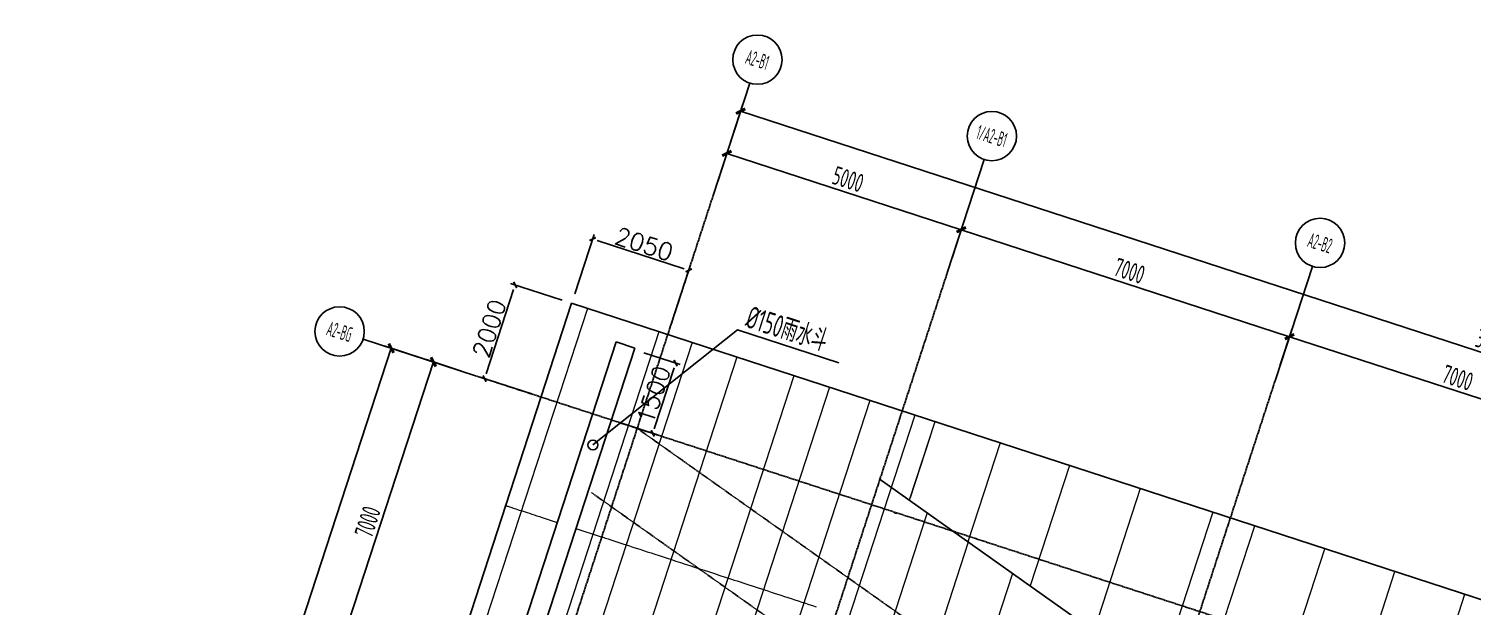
# Model space of a CAD drawing. Header units: millimetres. Extents: x 11677979 to 24947533, y -12764720 to -6308891.
# Drawn here: x 11834077 to 11863345, y -6320606 to -6308891 of the extents above; entities that cross this region are included whole.
import ezdxf
from ezdxf.enums import TextEntityAlignment as Align

# ---------------------------------------------------------------- set-up
doc = ezdxf.new("R2010")
doc.units = ezdxf.units.MM
doc.header["$LTSCALE"] = 10
for name, pattern in [('A2-RG-AXIS$0$CENTER', [2, 1.25, -0.25, 0.25, -0.25]), ('A2-RG-AXIS$0$DOTE', [2.42, 2, -0.2, 0.02, -0.2]), ('A2-RI-F4$0$A2-RG-AXIS$0$CENTER', [2, 1.25, -0.25, 0.25, -0.25]), ('A2-RI-F4$0$A2-RG-AXIS$0$DOTE', [2.42, 2, -0.2, 0.02, -0.2])]:
    doc.linetypes.add(name, pattern=pattern)
for name, color, linetype in [('A2-RG-AXIS$0$A-AXIS', 1, 'Continuous'), ('A2-RG-AXIS$0$A-DIMS-100', 1, 'Continuous'), ('A2-RG-AXIS$0$A-GRID', 1, 'A2-RG-AXIS$0$CENTER'), ('A2-RG-AXIS$0$A-SYMB', 4, 'Continuous'), ('A2-RI-F4$0$$9$$34$A-DIMS-100', 1, 'Continuous'), ('A2-RI-F4$0$A-ROOF-DRAN', 175, 'Continuous'), ('A2-RI-F4$0$A-ROOF-EDGE', 2, 'Continuous'), ('A2-RI-F4$0$A-SYMB', 4, 'Continuous'), ('A2-RI-F4$0$A-SYMB-AREA', 4, 'Continuous'), ('A2-RI-F4$0$A-SYMB-NAME', 4, 'Continuous'), ('A2-RI-F4$0$A2-RG-AXIS$0$A-AXIS', 1, 'Continuous'), ('A2-RI-F4$0$A2-RG-AXIS$0$A-DIMS-100', 1, 'Continuous'), ('A2-RI-F4$0$A2-RG-AXIS$0$A-GRID', 1, 'A2-RI-F4$0$A2-RG-AXIS$0$CENTER'), ('A2-RI-F4$0$A2-RG-AXIS$0$A-SYMB', 4, 'Continuous')]:
    doc.layers.add(name, color=color, linetype=linetype)
doc.layers.add('A2-RI-F4$0$A-ROOF', color=4, linetype='Continuous', lineweight=5)
doc.layers.add('A2-RI-F4$0$A-ROOF-PATT', color=8, linetype='Continuous', lineweight=13)
doc.styles.add('A2-RG-AXIS$0$ECADI', font='hzs.shx', dxfattribs={"width": 0.7, "bigfont": 'hztxt.shx'})
doc.styles.add('A2-RG-AXIS$0$XD2008', font='hzs.shx', dxfattribs={"width": 0.7, "bigfont": 'hztxt.shx'})
doc.styles.add('A2-RI-F4$0$A2-RG-AXIS$0$ECADI', font='hzs.shx', dxfattribs={"width": 0.7, "bigfont": 'hztxt.shx'})
doc.styles.add('A2-RI-F4$0$A2-RG-AXIS$0$XD2008', font='hzs.shx', dxfattribs={"width": 0.7, "bigfont": 'hztxt.shx'})
doc.styles.add('A2-RI-F4$0$ECADI', font='hzs.shx', dxfattribs={"width": 0.7, "bigfont": 'hztxt.shx'})
doc.styles.get("Standard").update_dxf_attribs({"font": 'txt', "bigfont": 'gbcbig.shx'})
doc.dimstyles.new('A2-RG-AXIS$0$XD150', dxfattribs={"dimscale": 300, "dimtxt": 2.5, "dimasz": 1.5, "dimexe": 1, "dimexo": 2, "dimgap": 0.5, "dimtad": 1, "dimdec": 0, "dimdsep": 46, "dimtxsty": 'A2-RG-AXIS$0$XD2008', "dimcen": 2.5, "dimclrt": 4, "dimaunit": 1, "dimadec": 3, "dimazin": 0, "dimtfac": 1, "dimtdec": 0, "dimtmove": 2, "dimatfit": 3, "dimfxl": 0, "dimtolj": 1, "dimtzin": 0, "dimarcsym": 0})
doc.dimstyles.new('A2-RG-AXIS$0$XD150$0', dxfattribs={"dimscale": 150, "dimtxt": 2.5, "dimasz": 1, "dimexe": 1, "dimexo": 2, "dimgap": 0.5, "dimtad": 1, "dimdec": 0, "dimdsep": 46, "dimtxsty": 'A2-RG-AXIS$0$XD2008', "dimblk": 'A2-RG-AXIS$0$_ArchTick', "dimcen": 2.5, "dimclrt": 4, "dimaunit": 1, "dimadec": 0, "dimazin": 0, "dimtfac": 1, "dimtdec": 0, "dimtmove": 2, "dimatfit": 3, "dimfxl": 0, "dimtolj": 1, "dimtzin": 0, "dimarcsym": 0})
doc.dimstyles.new('A2-RI-F4$0$$0$$0$XD100$0', dxfattribs={"dimscale": 100, "dimtxt": 3.5, "dimasz": 1, "dimexe": 1, "dimexo": 2, "dimgap": 0.5, "dimtad": 1, "dimdec": 0, "dimdsep": 46, "dimtxsty": 'Standard', "dimblk1": 'A2-RI-F4$0$$9$$20$_ArchTick', "dimblk2": 'A2-RI-F4$0$$9$$20$_ArchTick', "dimsah": 1, "dimcen": 2.5, "dimclrt": 4, "dimaunit": 1, "dimadec": 0, "dimazin": 0, "dimtfac": 1, "dimtdec": 0, "dimtix": 1, "dimtmove": 2, "dimatfit": 3, "dimfxl": 0, "dimtolj": 1, "dimtzin": 0, "dimarcsym": 0})
doc.dimstyles.new('A2-RI-F4$0$A2-RG-AXIS$0$XD150', dxfattribs={"dimscale": 300, "dimtxt": 2.5, "dimasz": 1.5, "dimexe": 1, "dimexo": 2, "dimgap": 0.5, "dimtad": 1, "dimdec": 0, "dimdsep": 46, "dimtxsty": 'A2-RI-F4$0$A2-RG-AXIS$0$XD2008', "dimcen": 2.5, "dimclrt": 4, "dimaunit": 1, "dimadec": 3, "dimazin": 0, "dimtfac": 1, "dimtdec": 0, "dimtmove": 2, "dimatfit": 3, "dimfxl": 0, "dimtolj": 1, "dimtzin": 0, "dimarcsym": 0})
doc.dimstyles.new('A2-RI-F4$0$A2-RG-AXIS$0$XD150$0', dxfattribs={"dimscale": 150, "dimtxt": 2.5, "dimasz": 1, "dimexe": 1, "dimexo": 2, "dimgap": 0.5, "dimtad": 1, "dimdec": 0, "dimdsep": 46, "dimtxsty": 'A2-RI-F4$0$A2-RG-AXIS$0$XD2008', "dimblk": 'A2-RI-F4$0$A2-RG-AXIS$0$_ArchTick', "dimcen": 2.5, "dimclrt": 4, "dimaunit": 1, "dimadec": 0, "dimazin": 0, "dimtfac": 1, "dimtdec": 0, "dimtmove": 2, "dimatfit": 3, "dimfxl": 0, "dimtolj": 1, "dimtzin": 0, "dimarcsym": 0})

# ---------------------------------------------------------------- blocks, each defined once
blk = doc.blocks.new('A2-RG-AXIS$0$ECADI-TAG-GRID')
at = {"color": 13}
blk.add_circle((0, 0), 5, dxfattribs=at)
at = {"style": 'A2-RG-AXIS$0$ECADI', "width": 0.7}
blk.add_attdef('GRID', text='', height=5, dxfattribs=at).set_placement((0, 0), align=Align.MIDDLE)
blk = doc.blocks.new('A2-RG-AXIS$0$_ArchTick')
at = {"color": 0, "linetype": 'ByBlock', "const_width": 0.4}
blk.add_lwpolyline([(-0.5, -0.5), (0.5, 0.5)], dxfattribs=at)
blk = doc.blocks.new('*D484')
at = {"layer": 'A2-RG-AXIS$0$A-DIMS-100', "color": 0, "lineweight": -2, "transparency": 16777216}
for p, q in [((11848046, -6311989), (11848279, -6311276)), ((11848232, -6311419), (11852986, -6312968)), ((11852800, -6313539), (11853032, -6312826))]:
    blk.add_line(p, q, dxfattribs=at)
at = {"layer": 'Defpoints', "color": 0, "transparency": 16777216}
for p in [(11847953, -6312274), (11852986, -6312968), (11852707, -6313824)]:
    blk.add_point(p, dxfattribs=at)
at = {"layer": 'A2-RG-AXIS$0$A-DIMS-100', "color": 0, "lineweight": -2, "transparency": 16777216, "xscale": 150, "yscale": 150, "zscale": 150}
for p, rotation in [((11848232, -6311419), 161.9467459266124), ((11852986, -6312968), 341.9467459266124)]:
    blk.add_blockref('A2-RG-AXIS$0$_ArchTick', p, dxfattribs=dict(at, rotation=rotation))
at = {"layer": 'A2-RG-AXIS$0$A-DIMS-100', "color": 4, "transparency": 16777216, "insert": (11850690, -6311944), "char_height": 375, "attachment_point": 5, "rotation": 341.9467, "style": 'A2-RG-AXIS$0$XD2008'}
blk.add_mtext('\\A1;5000', dxfattribs=at)
blk = doc.blocks.new('*D485')
at = {"layer": 'A2-RG-AXIS$0$A-DIMS-100', "color": 0, "lineweight": -2, "transparency": 16777216}
for p, q in [((11852800, -6313539), (11853032, -6312826)), ((11852986, -6312968), (11859641, -6315138)), ((11859455, -6315708), (11859688, -6314995))]:
    blk.add_line(p, q, dxfattribs=at)
at = {"layer": 'Defpoints', "color": 0, "transparency": 16777216}
for p in [(11852707, -6313824), (11859641, -6315138), (11859362, -6315993)]:
    blk.add_point(p, dxfattribs=at)
at = {"layer": 'A2-RG-AXIS$0$A-DIMS-100', "color": 0, "lineweight": -2, "transparency": 16777216, "xscale": 150, "yscale": 150, "zscale": 150}
for p, rotation in [((11852986, -6312968), 161.9467459168328), ((11859641, -6315138), 341.9467459168328)]:
    blk.add_blockref('A2-RG-AXIS$0$_ArchTick', p, dxfattribs=dict(at, rotation=rotation))
at = {"layer": 'A2-RG-AXIS$0$A-DIMS-100', "color": 4, "transparency": 16777216, "insert": (11856395, -6313803), "char_height": 375, "attachment_point": 5, "rotation": 341.9467, "style": 'A2-RG-AXIS$0$XD2008'}
blk.add_mtext('\\A1;7000', dxfattribs=at)
blk = doc.blocks.new('*D486')
at = {"layer": 'A2-RG-AXIS$0$A-DIMS-100', "color": 0, "lineweight": -2, "transparency": 16777216}
for p, q in [((11859455, -6315708), (11859688, -6314995)), ((11859641, -6315138), (11866297, -6317307)), ((11866111, -6317877), (11866343, -6317164))]:
    blk.add_line(p, q, dxfattribs=at)
at = {"layer": 'Defpoints', "color": 0, "transparency": 16777216}
for p in [(11859362, -6315993), (11866297, -6317307), (11866018, -6318163)]:
    blk.add_point(p, dxfattribs=at)
at = {"layer": 'A2-RG-AXIS$0$A-DIMS-100', "color": 0, "lineweight": -2, "transparency": 16777216, "xscale": 150, "yscale": 150, "zscale": 150}
for p, rotation in [((11859641, -6315138), 161.9467459168328), ((11866297, -6317307), 341.9467459168328)]:
    blk.add_blockref('A2-RG-AXIS$0$_ArchTick', p, dxfattribs=dict(at, rotation=rotation))
at = {"layer": 'A2-RG-AXIS$0$A-DIMS-100', "color": 4, "transparency": 16777216, "insert": (11863050, -6315973), "char_height": 375, "attachment_point": 5, "rotation": 341.9467, "style": 'A2-RG-AXIS$0$XD2008'}
blk.add_mtext('\\A1;7000', dxfattribs=at)
blk = doc.blocks.new('*D490')
at = {"layer": 'A2-RG-AXIS$0$A-DIMS-100', "color": 0, "lineweight": -2, "transparency": 16777216}
for p, q in [((11848046, -6311989), (11848557, -6310420)), ((11848511, -6310563), (11878936, -6320480)), ((11878471, -6321906), (11878982, -6320337))]:
    blk.add_line(p, q, dxfattribs=at)
at = {"layer": 'Defpoints', "color": 0, "transparency": 16777216}
for p in [(11847953, -6312274), (11878936, -6320480), (11878378, -6322191)]:
    blk.add_point(p, dxfattribs=at)
at = {"layer": 'A2-RG-AXIS$0$A-DIMS-100', "color": 0, "lineweight": -2, "transparency": 16777216, "xscale": 150, "yscale": 150, "zscale": 150}
for p, rotation in [((11848511, -6310563), 161.9470385083665), ((11878936, -6320480), 341.9470385083665)]:
    blk.add_blockref('A2-RG-AXIS$0$_ArchTick', p, dxfattribs=dict(at, rotation=rotation))
at = {"layer": 'A2-RG-AXIS$0$A-DIMS-100', "color": 4, "transparency": 16777216, "insert": (11863805, -6315272), "char_height": 375, "attachment_point": 5, "rotation": 341.947, "style": 'A2-RG-AXIS$0$XD2008'}
blk.add_mtext('\\A1;32000', dxfattribs=at)
blk = doc.blocks.new('*D460')
at = {"layer": 'A2-RG-AXIS$0$A-DIMS-100', "color": 0, "lineweight": -2, "transparency": 16777216}
for p, q in [((11840112, -6322306), (11842281, -6315651)), ((11842851, -6315837), (11842138, -6315604)), ((11840682, -6322492), (11839969, -6322260))]:
    blk.add_line(p, q, dxfattribs=at)
at = {"layer": 'Defpoints', "color": 0, "transparency": 16777216}
for p in [(11842281, -6315651), (11843137, -6315930), (11840967, -6322585)]:
    blk.add_point(p, dxfattribs=at)
at = {"layer": 'A2-RG-AXIS$0$A-DIMS-100', "color": 0, "lineweight": -2, "transparency": 16777216, "xscale": 150, "yscale": 150, "zscale": 150}
for p, rotation in [((11842281, -6315651), 71.94704049336154), ((11840112, -6322306), 251.9470404933616)]:
    blk.add_blockref('A2-RG-AXIS$0$_ArchTick', p, dxfattribs=dict(at, rotation=rotation))
at = {"layer": 'A2-RG-AXIS$0$A-DIMS-100', "color": 4, "transparency": 16777216, "insert": (11840947, -6318897), "char_height": 375, "attachment_point": 5, "rotation": 71.947, "style": 'A2-RG-AXIS$0$XD2008'}
blk.add_mtext('\\A1;7000', dxfattribs=at)
blk = doc.blocks.new('*D461')
at = {"layer": 'A2-RG-AXIS$0$A-DIMS-100', "color": 0, "lineweight": -2, "transparency": 16777216}
for p, q in [((11842851, -6315837), (11841283, -6315325)), ((11830114, -6350075), (11841425, -6315372)), ((11831540, -6350540), (11829971, -6350029))]:
    blk.add_line(p, q, dxfattribs=at)
at = {"layer": 'Defpoints', "color": 0, "transparency": 16777216}
for p in [(11841425, -6315372), (11843137, -6315930), (11831825, -6350633)]:
    blk.add_point(p, dxfattribs=at)
at = {"layer": 'A2-RG-AXIS$0$A-DIMS-100', "color": 0, "lineweight": -2, "transparency": 16777216, "xscale": 150, "yscale": 150, "zscale": 150}
for p, rotation in [((11841425, -6315372), 71.94704049334094), ((11830114, -6350075), 251.9470404933409)]:
    blk.add_blockref('A2-RG-AXIS$0$_ArchTick', p, dxfattribs=dict(at, rotation=rotation))
at = {"layer": 'A2-RG-AXIS$0$A-DIMS-100', "color": 4, "transparency": 16777216, "insert": (11835520, -6332642), "char_height": 375, "attachment_point": 5, "rotation": 71.947, "style": 'A2-RG-AXIS$0$XD2008'}
blk.add_mtext('\\A1;36500', dxfattribs=at)
blk = doc.blocks.new('*D463')
at = {"layer": 'A2-RG-AXIS$0$A-DIMS-100', "color": 0, "lineweight": -2, "ltscale": 3, "transparency": 16777216}
blk.add_arc((11865637, -6330626), 5954, 324.6656, 341.947, dxfattribs=at)
at = {"layer": 'Defpoints', "color": 0, "ltscale": 3, "transparency": 16777216}
for p in [(11846414, -6316998), (11840967, -6322585), (11870815, -6333565), (11878928, -6334958), (11876238, -6338142)]:
    blk.add_point(p, dxfattribs=at)
at = {"layer": 'A2-RG-AXIS$0$A-DIMS-100', "color": 0, "lineweight": -2, "ltscale": 3, "transparency": 16777216, "xscale": 150, "yscale": 150, "zscale": 150}
for p, rotation in [((11871298, -6332471), 71.94704049334831), ((11870494, -6334070), 234.6655761921282)]:
    blk.add_blockref('A2-RG-AXIS$0$_ArchTick', p, dxfattribs=dict(at, rotation=rotation))
at = {"layer": 'A2-RG-AXIS$0$A-DIMS-100', "color": 4, "ltscale": 3, "transparency": 16777216, "insert": (11871378, -6333513), "char_height": 375, "attachment_point": 5, "rotation": 63.3063, "style": 'A2-RG-AXIS$0$XD2008'}
blk.add_mtext('\\A1;17°16\'53"', dxfattribs=at)
blk = doc.blocks.new('A2-RI-F4$0$A2-RG-AXIS$0$ECADI-TAG-GRID')
at = {"color": 13}
blk.add_circle((0, 0), 5, dxfattribs=at)
at = {"style": 'A2-RI-F4$0$A2-RG-AXIS$0$ECADI', "width": 0.7}
blk.add_attdef('GRID', text='', height=5, dxfattribs=at).set_placement((0, 0), align=Align.MIDDLE)
blk = doc.blocks.new('A2-RI-F4$0$A2-RG-AXIS$0$_ArchTick')
at = {"color": 0, "linetype": 'ByBlock', "const_width": 0.4}
blk.add_lwpolyline([(-0.5, -0.5), (0.5, 0.5)], dxfattribs=at)
blk = doc.blocks.new('*D1009')
at = {"layer": 'A2-RI-F4$0$A2-RG-AXIS$0$A-DIMS-100', "color": 0, "lineweight": -2, "transparency": 16777216}
for p, q in [((11848046, -6311989), (11848279, -6311276)), ((11848232, -6311419), (11852986, -6312968)), ((11852800, -6313539), (11853032, -6312826))]:
    blk.add_line(p, q, dxfattribs=at)
at = {"layer": 'Defpoints', "color": 0, "transparency": 16777216}
for p in [(11847953, -6312274), (11852986, -6312968), (11852707, -6313824)]:
    blk.add_point(p, dxfattribs=at)
at = {"layer": 'A2-RI-F4$0$A2-RG-AXIS$0$A-DIMS-100', "color": 0, "lineweight": -2, "transparency": 16777216, "xscale": 150, "yscale": 150, "zscale": 150}
for p, rotation in [((11848232, -6311419), 161.9467459266124), ((11852986, -6312968), 341.9467459266124)]:
    blk.add_blockref('A2-RI-F4$0$A2-RG-AXIS$0$_ArchTick', p, dxfattribs=dict(at, rotation=rotation))
at = {"layer": 'A2-RI-F4$0$A2-RG-AXIS$0$A-DIMS-100', "color": 4, "transparency": 16777216, "insert": (11850690, -6311944), "char_height": 375, "attachment_point": 5, "rotation": 341.9467, "style": 'A2-RI-F4$0$A2-RG-AXIS$0$XD2008'}
blk.add_mtext('\\A1;5000', dxfattribs=at)
blk = doc.blocks.new('*D1010')
at = {"layer": 'A2-RI-F4$0$A2-RG-AXIS$0$A-DIMS-100', "color": 0, "lineweight": -2, "transparency": 16777216}
for p, q in [((11852800, -6313539), (11853032, -6312826)), ((11852986, -6312968), (11859641, -6315138)), ((11859455, -6315708), (11859688, -6314995))]:
    blk.add_line(p, q, dxfattribs=at)
at = {"layer": 'Defpoints', "color": 0, "transparency": 16777216}
for p in [(11852707, -6313824), (11859641, -6315138), (11859362, -6315993)]:
    blk.add_point(p, dxfattribs=at)
at = {"layer": 'A2-RI-F4$0$A2-RG-AXIS$0$A-DIMS-100', "color": 0, "lineweight": -2, "transparency": 16777216, "xscale": 150, "yscale": 150, "zscale": 150}
for p, rotation in [((11852986, -6312968), 161.9467459168328), ((11859641, -6315138), 341.9467459168328)]:
    blk.add_blockref('A2-RI-F4$0$A2-RG-AXIS$0$_ArchTick', p, dxfattribs=dict(at, rotation=rotation))
at = {"layer": 'A2-RI-F4$0$A2-RG-AXIS$0$A-DIMS-100', "color": 4, "transparency": 16777216, "insert": (11856395, -6313803), "char_height": 375, "attachment_point": 5, "rotation": 341.9467, "style": 'A2-RI-F4$0$A2-RG-AXIS$0$XD2008'}
blk.add_mtext('\\A1;7000', dxfattribs=at)
blk = doc.blocks.new('*D1011')
at = {"layer": 'A2-RI-F4$0$A2-RG-AXIS$0$A-DIMS-100', "color": 0, "lineweight": -2, "transparency": 16777216}
for p, q in [((11859455, -6315708), (11859688, -6314995)), ((11859641, -6315138), (11866297, -6317307)), ((11866111, -6317877), (11866343, -6317164))]:
    blk.add_line(p, q, dxfattribs=at)
at = {"layer": 'Defpoints', "color": 0, "transparency": 16777216}
for p in [(11859362, -6315993), (11866297, -6317307), (11866018, -6318163)]:
    blk.add_point(p, dxfattribs=at)
at = {"layer": 'A2-RI-F4$0$A2-RG-AXIS$0$A-DIMS-100', "color": 0, "lineweight": -2, "transparency": 16777216, "xscale": 150, "yscale": 150, "zscale": 150}
for p, rotation in [((11859641, -6315138), 161.9467459168328), ((11866297, -6317307), 341.9467459168328)]:
    blk.add_blockref('A2-RI-F4$0$A2-RG-AXIS$0$_ArchTick', p, dxfattribs=dict(at, rotation=rotation))
at = {"layer": 'A2-RI-F4$0$A2-RG-AXIS$0$A-DIMS-100', "color": 4, "transparency": 16777216, "insert": (11863050, -6315973), "char_height": 375, "attachment_point": 5, "rotation": 341.9467, "style": 'A2-RI-F4$0$A2-RG-AXIS$0$XD2008'}
blk.add_mtext('\\A1;7000', dxfattribs=at)
blk = doc.blocks.new('*D1015')
at = {"layer": 'A2-RI-F4$0$A2-RG-AXIS$0$A-DIMS-100', "color": 0, "lineweight": -2, "transparency": 16777216}
for p, q in [((11848046, -6311989), (11848557, -6310420)), ((11848511, -6310563), (11878936, -6320480)), ((11878471, -6321906), (11878982, -6320337))]:
    blk.add_line(p, q, dxfattribs=at)
at = {"layer": 'Defpoints', "color": 0, "transparency": 16777216}
for p in [(11847953, -6312274), (11878936, -6320480), (11878378, -6322191)]:
    blk.add_point(p, dxfattribs=at)
at = {"layer": 'A2-RI-F4$0$A2-RG-AXIS$0$A-DIMS-100', "color": 0, "lineweight": -2, "transparency": 16777216, "xscale": 150, "yscale": 150, "zscale": 150}
for p, rotation in [((11848511, -6310563), 161.9470385083665), ((11878936, -6320480), 341.9470385083665)]:
    blk.add_blockref('A2-RI-F4$0$A2-RG-AXIS$0$_ArchTick', p, dxfattribs=dict(at, rotation=rotation))
at = {"layer": 'A2-RI-F4$0$A2-RG-AXIS$0$A-DIMS-100', "color": 4, "transparency": 16777216, "insert": (11863805, -6315272), "char_height": 375, "attachment_point": 5, "rotation": 341.947, "style": 'A2-RI-F4$0$A2-RG-AXIS$0$XD2008'}
blk.add_mtext('\\A1;32000', dxfattribs=at)
blk = doc.blocks.new('*D985')
at = {"layer": 'A2-RI-F4$0$A2-RG-AXIS$0$A-DIMS-100', "color": 0, "lineweight": -2, "transparency": 16777216}
for p, q in [((11840112, -6322306), (11842281, -6315651)), ((11842851, -6315837), (11842138, -6315604)), ((11840682, -6322492), (11839969, -6322260))]:
    blk.add_line(p, q, dxfattribs=at)
at = {"layer": 'Defpoints', "color": 0, "transparency": 16777216}
for p in [(11842281, -6315651), (11843137, -6315930), (11840967, -6322585)]:
    blk.add_point(p, dxfattribs=at)
at = {"layer": 'A2-RI-F4$0$A2-RG-AXIS$0$A-DIMS-100', "color": 0, "lineweight": -2, "transparency": 16777216, "xscale": 150, "yscale": 150, "zscale": 150}
for p, rotation in [((11842281, -6315651), 71.94704049336154), ((11840112, -6322306), 251.9470404933616)]:
    blk.add_blockref('A2-RI-F4$0$A2-RG-AXIS$0$_ArchTick', p, dxfattribs=dict(at, rotation=rotation))
at = {"layer": 'A2-RI-F4$0$A2-RG-AXIS$0$A-DIMS-100', "color": 4, "transparency": 16777216, "insert": (11840947, -6318897), "char_height": 375, "attachment_point": 5, "rotation": 71.947, "style": 'A2-RI-F4$0$A2-RG-AXIS$0$XD2008'}
blk.add_mtext('\\A1;7000', dxfattribs=at)
blk = doc.blocks.new('*D986')
at = {"layer": 'A2-RI-F4$0$A2-RG-AXIS$0$A-DIMS-100', "color": 0, "lineweight": -2, "transparency": 16777216}
for p, q in [((11842851, -6315837), (11841283, -6315325)), ((11830114, -6350075), (11841425, -6315372)), ((11831540, -6350540), (11829971, -6350029))]:
    blk.add_line(p, q, dxfattribs=at)
at = {"layer": 'Defpoints', "color": 0, "transparency": 16777216}
for p in [(11841425, -6315372), (11843137, -6315930), (11831825, -6350633)]:
    blk.add_point(p, dxfattribs=at)
at = {"layer": 'A2-RI-F4$0$A2-RG-AXIS$0$A-DIMS-100', "color": 0, "lineweight": -2, "transparency": 16777216, "xscale": 150, "yscale": 150, "zscale": 150}
for p, rotation in [((11841425, -6315372), 71.94704049334094), ((11830114, -6350075), 251.9470404933409)]:
    blk.add_blockref('A2-RI-F4$0$A2-RG-AXIS$0$_ArchTick', p, dxfattribs=dict(at, rotation=rotation))
at = {"layer": 'A2-RI-F4$0$A2-RG-AXIS$0$A-DIMS-100', "color": 4, "transparency": 16777216, "insert": (11835520, -6332642), "char_height": 375, "attachment_point": 5, "rotation": 71.947, "style": 'A2-RI-F4$0$A2-RG-AXIS$0$XD2008'}
blk.add_mtext('\\A1;36500', dxfattribs=at)
blk = doc.blocks.new('*D988')
at = {"layer": 'A2-RI-F4$0$A2-RG-AXIS$0$A-DIMS-100', "color": 0, "lineweight": -2, "ltscale": 3, "transparency": 16777216}
blk.add_arc((11865637, -6330626), 5954, 324.6656, 341.947, dxfattribs=at)
at = {"layer": 'Defpoints', "color": 0, "ltscale": 3, "transparency": 16777216}
for p in [(11846414, -6316998), (11840967, -6322585), (11870815, -6333565), (11878928, -6334958), (11876238, -6338142)]:
    blk.add_point(p, dxfattribs=at)
at = {"layer": 'A2-RI-F4$0$A2-RG-AXIS$0$A-DIMS-100', "color": 0, "lineweight": -2, "ltscale": 3, "transparency": 16777216, "xscale": 150, "yscale": 150, "zscale": 150}
for p, rotation in [((11871298, -6332471), 71.94704049334831), ((11870494, -6334070), 234.6655761921282)]:
    blk.add_blockref('A2-RI-F4$0$A2-RG-AXIS$0$_ArchTick', p, dxfattribs=dict(at, rotation=rotation))
at = {"layer": 'A2-RI-F4$0$A2-RG-AXIS$0$A-DIMS-100', "color": 4, "ltscale": 3, "transparency": 16777216, "insert": (11871378, -6333513), "char_height": 375, "attachment_point": 5, "rotation": 63.3063, "style": 'A2-RI-F4$0$A2-RG-AXIS$0$XD2008'}
blk.add_mtext('\\A1;17°16\'53"', dxfattribs=at)
blk = doc.blocks.new('A2-RI-F4$0$FP_3-Documents - Roof')
at = {"layer": 'A2-RI-F4$0$A-ROOF-PATT', "lineweight": 9}
for p, q in [((70486, -8207), (70486, -9514)), ((70274, -9904), (70323, -9904))]:
    blk.add_line(p, q, dxfattribs=at)
blk = doc.blocks.new('A2-RI-F4$0$5erhfh')
at = {"layer": 'A2-RI-F4$0$A-SYMB-AREA', "style": 'A2-RI-F4$0$ECADI', "width": 0.7}
blk.add_attdef('340M2', text='', height=2.5, dxfattribs=at).set_placement((0, 1.25), align=Align.MIDDLE_LEFT)
at = {"layer": 'A2-RI-F4$0$A-SYMB-NAME', "style": 'A2-RI-F4$0$ECADI', "width": 0.7}
blk.add_attdef('CHINESENAME', (-12.29, 3.09), '', height=4.5, dxfattribs=at)
blk = doc.blocks.new('A2-RI-F4$0$$9$$20$_ArchTick')
at = {"color": 0, "linetype": 'ByBlock', "const_width": 0.4}
blk.add_lwpolyline([(-0.5, -0.5), (0.5, 0.5)], dxfattribs=at)
blk = doc.blocks.new('*D522')
at = {"layer": 'A2-RI-F4$0$$9$$34$A-DIMS-100', "color": 0, "lineweight": -2, "transparency": 16777216}
for p, q in [((11845146, -6314271), (11845540, -6313062)), ((11845604, -6313188), (11847363, -6313761)), ((11847095, -6314906), (11847489, -6313697))]:
    blk.add_line(p, q, dxfattribs=at)
at = {"layer": 'Defpoints', "color": 0, "transparency": 16777216}
for p in [(11847458, -6313792), (11845084, -6314461), (11847033, -6315096)]:
    blk.add_point(p, dxfattribs=at)
at = {"layer": 'A2-RI-F4$0$$9$$34$A-DIMS-100', "color": 0, "lineweight": -2, "transparency": 16777216, "xscale": 100, "yscale": 100, "zscale": 100}
for p, rotation in [((11845509, -6313157), 161.9467563309194), ((11847458, -6313792), 341.9467563309194)]:
    blk.add_blockref('A2-RI-F4$0$$9$$20$_ArchTick', p, dxfattribs=dict(at, rotation=rotation))
at = {"layer": 'A2-RI-F4$0$$9$$34$A-DIMS-100', "color": 4, "transparency": 16777216, "insert": (11846554, -6313261), "char_height": 350, "attachment_point": 5, "rotation": 341.9468}
blk.add_mtext('\\A1;2050', dxfattribs=at)
blk = doc.blocks.new('*D524')
at = {"layer": 'A2-RI-F4$0$$9$$34$A-DIMS-100', "color": 0, "lineweight": -2, "transparency": 16777216}
for p, q in [((11843908, -6314183), (11843350, -6315894)), ((11844894, -6314399), (11843844, -6314057)), ((11844274, -6316301), (11843224, -6315958))]:
    blk.add_line(p, q, dxfattribs=at)
at = {"layer": 'Defpoints', "color": 0, "transparency": 16777216}
for p in [(11845084, -6314461), (11843319, -6315989), (11844464, -6316363)]:
    blk.add_point(p, dxfattribs=at)
at = {"layer": 'A2-RI-F4$0$$9$$34$A-DIMS-100', "color": 0, "lineweight": -2, "transparency": 16777216, "xscale": 100, "yscale": 100, "zscale": 100}
for p, rotation in [((11843939, -6314088), 71.94704049337908), ((11843319, -6315989), 251.9470404933791)]:
    blk.add_blockref('A2-RI-F4$0$$9$$20$_ArchTick', p, dxfattribs=dict(at, rotation=rotation))
at = {"layer": 'A2-RI-F4$0$$9$$34$A-DIMS-100', "color": 4, "transparency": 16777216, "insert": (11843415, -6314969), "char_height": 350, "attachment_point": 5, "rotation": 71.947}
blk.add_mtext('\\A1;2000', dxfattribs=at)
blk = doc.blocks.new('*D539')
at = {"layer": 'A2-RI-F4$0$$9$$34$A-DIMS-100', "color": 0, "lineweight": -2, "transparency": 16777216}
for p, q in [((11846546, -6315463), (11847287, -6315705)), ((11847161, -6315769), (11846759, -6317005)), ((11846081, -6316889), (11846823, -6317131))]:
    blk.add_line(p, q, dxfattribs=at)
at = {"layer": 'Defpoints', "color": 0, "transparency": 16777216}
for p in [(11846355, -6315401), (11845891, -6316827), (11846728, -6317100)]:
    blk.add_point(p, dxfattribs=at)
at = {"layer": 'A2-RI-F4$0$$9$$34$A-DIMS-100', "color": 0, "lineweight": -2, "transparency": 16777216, "xscale": 100, "yscale": 100, "zscale": 100}
for p, rotation in [((11847192, -6315674), 71.94675633095892), ((11846728, -6317100), 251.946756330959)]:
    blk.add_blockref('A2-RI-F4$0$$9$$20$_ArchTick', p, dxfattribs=dict(at, rotation=rotation))
at = {"layer": 'A2-RI-F4$0$$9$$34$A-DIMS-100', "color": 4, "transparency": 16777216, "insert": (11846746, -6316317), "char_height": 350, "attachment_point": 5, "rotation": 71.9468}
blk.add_mtext('\\A1;1500', dxfattribs=at)
blk = doc.blocks.new('*D541')
at = {"layer": 'A2-RI-F4$0$$9$$34$A-DIMS-100', "color": 0, "lineweight": -2, "transparency": 16777216}
blk.add_arc((11841200, -6326377), 1188, 76.7713, 174.0307, dxfattribs=at)
at = {"layer": 'Defpoints', "color": 0, "transparency": 16777216}
for p in [(11845084, -6314461), (11840841, -6325245), (11839163, -6326336), (11841200, -6326377), (11842350, -6326400)]:
    blk.add_point(p, dxfattribs=at)
at = {"layer": 'A2-RI-F4$0$$9$$34$A-DIMS-100', "color": 0, "lineweight": -2, "transparency": 16777216, "xscale": 100, "yscale": 100, "zscale": 100}
for p, rotation in [((11841568, -6325248), 344.3590484588018), ((11840013, -6326353), 266.4429555428187)]:
    blk.add_blockref('A2-RI-F4$0$$9$$20$_ArchTick', p, dxfattribs=dict(at, rotation=rotation))
at = {"layer": 'A2-RI-F4$0$$9$$34$A-DIMS-100', "color": 4, "transparency": 16777216, "insert": (11840362, -6325198), "char_height": 350, "attachment_point": 5, "rotation": 35.401}
blk.add_mtext('\\A1;106°54\'31"', dxfattribs=at)
blk = doc.blocks.new('A2-RG-AXIS')
at = {"layer": 'A2-RG-AXIS$0$A-AXIS'}
for p, q in [((11847953.1, -6312274.5), (11848696.9, -6309992.6)), ((11852707, -6313824), (11853450.7, -6311542.1)), ((11859362.3, -6315993.3), (11860106.1, -6313711.4)), ((11843136.5, -6315929.7), (11840854.7, -6315186))]:
    blk.add_line(p, q, dxfattribs=at)
at = {"layer": 'A2-RG-AXIS$0$A-GRID', "linetype": 'A2-RG-AXIS$0$DOTE'}
for p, q in [((11847953.1, -6312274.5), (11834792.3, -6352651.7)), ((11852707, -6313824), (11839546.1, -6354201.2)), ((11843136.5, -6315929.7), (11881097.2, -6328302.7)), ((11859362.3, -6315993.2), (11846201.5, -6356370.4)), ((11876238.4, -6338141.9), (11846413.5, -6316997.8)), ((11875313.6, -6339447.6), (11845488.2, -6318303.1))]:
    blk.add_line(p, q, dxfattribs=at)
at = {"layer": 'A2-RG-AXIS$0$A-SYMB'}
ref = blk.add_blockref('A2-RG-AXIS$0$ECADI-TAG-GRID', (11848851.8, -6309517.2), dxfattribs=dict(at, xscale=100.0000000000341, yscale=100.0000000000341, zscale=100.0000000000341, rotation=342.7200000000827))
ref.add_attrib('GRID', 'A2-B1', dxfattribs={"layer": '0', "extrusion": (0, 0, -1), "height": 300, "rotation": 17.28, "style": 'A2-RG-AXIS$0$ECADI', "text_generation_flag": 2, "width": 0.5}).set_placement((-11848851.8, -6309517.2), align=Align.MIDDLE)
ref = blk.add_blockref('A2-RG-AXIS$0$ECADI-TAG-GRID', (11853605.6, -6311066.7), dxfattribs=dict(at, xscale=100.0000000000341, yscale=100.0000000000341, zscale=100.0000000000341, rotation=342.7200000000827))
ref.add_attrib('GRID', '1/A2-B1', dxfattribs={"layer": '0', "extrusion": (0, 0, -1), "height": 300, "rotation": 17.28, "style": 'A2-RG-AXIS$0$ECADI', "text_generation_flag": 2, "width": 0.5}).set_placement((-11853605.6, -6311066.7), align=Align.MIDDLE)
ref = blk.add_blockref('A2-RG-AXIS$0$ECADI-TAG-GRID', (11860261, -6313236), dxfattribs=dict(at, xscale=100.0000000000341, yscale=100.0000000000341, zscale=100.0000000000341, rotation=342.7200000000827))
ref.add_attrib('GRID', 'A2-B2', dxfattribs={"layer": '0', "extrusion": (0, 0, -1), "height": 300, "rotation": 17.28, "style": 'A2-RG-AXIS$0$ECADI', "text_generation_flag": 2, "width": 0.5}).set_placement((-11860261, -6313236), align=Align.MIDDLE)
ref = blk.add_blockref('A2-RG-AXIS$0$ECADI-TAG-GRID', (11840379.3, -6315031), dxfattribs=dict(at, xscale=100.0000000000341, yscale=100.0000000000341, zscale=100.0000000000341, rotation=342.7200000000827))
ref.add_attrib('GRID', 'A2-BG', dxfattribs={"layer": '0', "height": 300, "rotation": 342.72, "style": 'A2-RG-AXIS$0$ECADI', "width": 0.5}).set_placement((11840379.3, -6315031), align=Align.MIDDLE)
at = {"layer": 'A2-RG-AXIS$0$A-DIMS-100'}
for p1, p2, distance, picture, middle in [((11847953.1, -6312274.5), (11878378.1, -6322191.3), 1800, '*D490', (11863804.8, -6315271.9)), ((11847953.1, -6312274.5), (11852706.9, -6313824), 900, '*D484', (11850690.3, -6311943.9)), ((11831825.3, -6350632.8), (11843136.5, -6315929.7), 1800, '*D461', (11835519.9, -6332642.1)), ((11840967.2, -6322585.1), (11843136.5, -6315929.7), 900, '*D460', (11840946.6, -6318897.2))]:
    dim = blk.add_aligned_dim(p1=p1, p2=p2, distance=distance, dimstyle='A2-RG-AXIS$0$XD150$0', dxfattribs=at)
    dim.commit()
    dim.dimension.update_dxf_attribs({"geometry": picture, "text_midpoint": middle})
for base, p1, p2, picture, middle in [((11859641.3, -6315137.6), (11852706.9, -6313824), (11859362.4, -6315993.2), '*D485', (11856394.9, -6313803.3)), ((11866296.6, -6317306.9), (11859362.4, -6315993.2), (11866017.7, -6318162.6), '*D486', (11863050.3, -6315972.7))]:
    dim = blk.add_linear_dim(base=base, p1=p1, p2=p2, angle=161.94675, dimstyle='A2-RG-AXIS$0$XD150$0', dxfattribs=at)
    dim.commit()
    dim.dimension.update_dxf_attribs({"geometry": picture, "text_midpoint": middle})
at = {"layer": 'A2-RG-AXIS$0$A-DIMS-100', "ltscale": 3}
dim = blk.add_angular_dim_2l(base=(11870815.1772, -6333564.6066), line1=((11840967.2378, -6322585.1126), (11878927.9289, -6334958.0925)), line2=((11876238.3543, -6338141.9015), (11846413.5362, -6316997.8396)), dimstyle='A2-RG-AXIS$0$XD150', override={"dimscale": 150, "dimasz": 1, "dimblk": 'A2-RG-AXIS$0$_ArchTick', "dimadec": 4}, dxfattribs=at)
dim.commit()
dim.dimension.update_dxf_attribs({"geometry": '*D463', "text_midpoint": (11871378.0799, -6333512.755)})
blk = doc.blocks.new('A2-RI-F4$0$A2-RG-AXIS')
at = {"layer": 'A2-RI-F4$0$A2-RG-AXIS$0$A-AXIS'}
for p, q in [((11847953.1, -6312274.5), (11848696.9, -6309992.6)), ((11852707, -6313824), (11853450.7, -6311542.1)), ((11859362.3, -6315993.3), (11860106.1, -6313711.4)), ((11843136.5, -6315929.7), (11840854.7, -6315186))]:
    blk.add_line(p, q, dxfattribs=at)
at = {"layer": 'A2-RI-F4$0$A2-RG-AXIS$0$A-GRID', "linetype": 'A2-RI-F4$0$A2-RG-AXIS$0$DOTE'}
for p, q in [((11847953.1, -6312274.5), (11834792.3, -6352651.7)), ((11852707, -6313824), (11839546.1, -6354201.2)), ((11843136.5, -6315929.7), (11881097.2, -6328302.7)), ((11859362.3, -6315993.2), (11846201.5, -6356370.4)), ((11876238.4, -6338141.9), (11846413.5, -6316997.8)), ((11875313.6, -6339447.6), (11845488.2, -6318303.1))]:
    blk.add_line(p, q, dxfattribs=at)
at = {"layer": 'A2-RI-F4$0$A2-RG-AXIS$0$A-SYMB'}
ref = blk.add_blockref('A2-RI-F4$0$A2-RG-AXIS$0$ECADI-TAG-GRID', (11848851.8, -6309517.2), dxfattribs=dict(at, xscale=100.0000000000341, yscale=100.0000000000341, zscale=100.0000000000341, rotation=342.7200000000827))
ref.add_attrib('GRID', 'A2-B1', dxfattribs={"layer": '0', "extrusion": (0, 0, -1), "height": 300, "rotation": 17.28, "style": 'A2-RI-F4$0$A2-RG-AXIS$0$ECADI', "text_generation_flag": 2, "width": 0.5}).set_placement((-11848851.8, -6309517.2), align=Align.MIDDLE)
ref = blk.add_blockref('A2-RI-F4$0$A2-RG-AXIS$0$ECADI-TAG-GRID', (11853605.6, -6311066.7), dxfattribs=dict(at, xscale=100.0000000000341, yscale=100.0000000000341, zscale=100.0000000000341, rotation=342.7200000000827))
ref.add_attrib('GRID', '1/A2-B1', dxfattribs={"layer": '0', "extrusion": (0, 0, -1), "height": 300, "rotation": 17.28, "style": 'A2-RI-F4$0$A2-RG-AXIS$0$ECADI', "text_generation_flag": 2, "width": 0.5}).set_placement((-11853605.6, -6311066.7), align=Align.MIDDLE)
ref = blk.add_blockref('A2-RI-F4$0$A2-RG-AXIS$0$ECADI-TAG-GRID', (11860261, -6313236), dxfattribs=dict(at, xscale=100.0000000000341, yscale=100.0000000000341, zscale=100.0000000000341, rotation=342.7200000000827))
ref.add_attrib('GRID', 'A2-B2', dxfattribs={"layer": '0', "extrusion": (0, 0, -1), "height": 300, "rotation": 17.28, "style": 'A2-RI-F4$0$A2-RG-AXIS$0$ECADI', "text_generation_flag": 2, "width": 0.5}).set_placement((-11860261, -6313236), align=Align.MIDDLE)
ref = blk.add_blockref('A2-RI-F4$0$A2-RG-AXIS$0$ECADI-TAG-GRID', (11840379.3, -6315031), dxfattribs=dict(at, xscale=100.0000000000341, yscale=100.0000000000341, zscale=100.0000000000341, rotation=342.7200000000827))
ref.add_attrib('GRID', 'A2-BG', dxfattribs={"layer": '0', "height": 300, "rotation": 342.72, "style": 'A2-RI-F4$0$A2-RG-AXIS$0$ECADI', "width": 0.5}).set_placement((11840379.3, -6315031), align=Align.MIDDLE)
at = {"layer": 'A2-RI-F4$0$A2-RG-AXIS$0$A-DIMS-100'}
for p1, p2, distance, picture, middle in [((11847953.1, -6312274.5), (11878378.1, -6322191.3), 1800, '*D1015', (11863804.8, -6315271.9)), ((11847953.1, -6312274.5), (11852706.9, -6313824), 900, '*D1009', (11850690.3, -6311943.9)), ((11831825.3, -6350632.8), (11843136.5, -6315929.7), 1800, '*D986', (11835519.9, -6332642.1)), ((11840967.2, -6322585.1), (11843136.5, -6315929.7), 900, '*D985', (11840946.6, -6318897.2))]:
    dim = blk.add_aligned_dim(p1=p1, p2=p2, distance=distance, dimstyle='A2-RI-F4$0$A2-RG-AXIS$0$XD150$0', dxfattribs=at)
    dim.commit()
    dim.dimension.update_dxf_attribs({"geometry": picture, "text_midpoint": middle})
for base, p1, p2, picture, middle in [((11859641.3, -6315137.6), (11852706.9, -6313824), (11859362.4, -6315993.2), '*D1010', (11856394.9, -6313803.3)), ((11866296.6, -6317306.9), (11859362.4, -6315993.2), (11866017.7, -6318162.6), '*D1011', (11863050.3, -6315972.7))]:
    dim = blk.add_linear_dim(base=base, p1=p1, p2=p2, angle=161.94675, dimstyle='A2-RI-F4$0$A2-RG-AXIS$0$XD150$0', dxfattribs=at)
    dim.commit()
    dim.dimension.update_dxf_attribs({"geometry": picture, "text_midpoint": middle})
at = {"layer": 'A2-RI-F4$0$A2-RG-AXIS$0$A-DIMS-100', "ltscale": 3}
dim = blk.add_angular_dim_2l(base=(11870815.1772, -6333564.6066), line1=((11840967.2378, -6322585.1126), (11878927.9289, -6334958.0925)), line2=((11876238.3543, -6338141.9015), (11846413.5362, -6316997.8396)), dimstyle='A2-RI-F4$0$A2-RG-AXIS$0$XD150', override={"dimscale": 150, "dimasz": 1, "dimblk": 'A2-RI-F4$0$A2-RG-AXIS$0$_ArchTick', "dimadec": 4}, dxfattribs=at)
dim.commit()
dim.dimension.update_dxf_attribs({"geometry": '*D988', "text_midpoint": (11871378.0799, -6333512.755)})
blk = doc.blocks.new('A2-RI-F4')
at = {"layer": 'A2-RI-F4$0$A-ROOF-DRAN'}
for p, q in [((11845985.9, -6315244.2), (11833687.6, -6352975.3)), ((11846366.2, -6315368.2), (11834067.9, -6353099.2)), ((11846366.2, -6315368.2), (11845985.9, -6315244.2))]:
    blk.add_line(p, q, dxfattribs=at)
blk.add_circle((11845514.5, -6317335.9), 100, dxfattribs=at)
at = {"layer": 'A2-RI-F4$0$A-ROOF-EDGE'}
for p, q in [((11845084.3, -6314461), (11841200.2, -6326377.1)), ((11845084.3, -6314461), (11879359.9, -6325632.9)), ((11851321.7, -6318025.9), (11876111.1, -6335600.1))]:
    blk.add_line(p, q, dxfattribs=at)
at = {"layer": 'A2-RI-F4$0$A-ROOF-PATT', "lineweight": 9}
for p, q in [((11845402.7, -6314564.8), (11841554, -6326372.8)), ((11846854.1, -6315037.9), (11835872.3, -6348730.4)), ((11847525.7, -6315256.8), (11836920.8, -6347792.8)), ((11848437.1, -6315553.9), (11837924.7, -6347806.3)), ((11849592.4, -6315930.4), (11839197.1, -6347823.4)), ((11850313.3, -6316165.4), (11839991.2, -6347834.1)), ((11851131.3, -6316432), (11840892.1, -6347846.2)), ((11852044.8, -6316729.7), (11841898.2, -6347859.8)), ((11852452.2, -6316862.6), (11851932.1, -6318458.5)), ((11853773.2, -6317293.1), (11853119, -6319300)), ((11855179.2, -6317751.4), (11854382.5, -6320195.7)), ((11856616.4, -6318219.8), (11855673.9, -6321111.3)), ((11843731.9, -6318560.7), (11843733.7, -6318561.3)), ((11843733.7, -6318561.3), (11843737.6, -6318562.6)), ((11843737.6, -6318562.6), (11843743.8, -6318564.6)), ((11843743.8, -6318564.6), (11843752.1, -6318567.3)), ((11843752.1, -6318567.3), (11843762.6, -6318570.8)), ((11843762.6, -6318570.8), (11843775.3, -6318574.9)), ((11843775.3, -6318574.9), (11843790.2, -6318579.7)), ((11843790.2, -6318579.7), (11843807.3, -6318585.3)), ((11843807.3, -6318585.3), (11843826.5, -6318591.6)), ((11852292.7, -6318714.2), (11842789, -6347871.8)), ((11843826.5, -6318591.6), (11843848, -6318598.6)), ((11843848, -6318598.6), (11843871.6, -6318606.3)), ((11843871.6, -6318606.3), (11843897.5, -6318614.7)), ((11843897.5, -6318614.7), (11843925.5, -6318623.8)), ((11843925.5, -6318623.8), (11843955.7, -6318633.7)), ((11843955.7, -6318633.7), (11843988, -6318644.2)), ((11843988, -6318644.2), (11844022.6, -6318655.5)), ((11844022.6, -6318655.5), (11844059.3, -6318667.5)), ((11844059.3, -6318667.5), (11844098.3, -6318680.2)), ((11844098.3, -6318680.2), (11844139.4, -6318693.6)), ((11844139.4, -6318693.6), (11844182.7, -6318707.7)), ((11844182.7, -6318707.7), (11844228.2, -6318722.5)), ((11844228.2, -6318722.5), (11844275.8, -6318738)), ((11844275.8, -6318738), (11844325.7, -6318754.3)), ((11844325.7, -6318754.3), (11844377.7, -6318771.2)), ((11844377.7, -6318771.2), (11844431.9, -6318788.9)), ((11844431.9, -6318788.9), (11844488.3, -6318807.3)), ((11844488.3, -6318807.3), (11844546.9, -6318826.4)), ((11844546.9, -6318826.4), (11844607.6, -6318846.2)), ((11844607.6, -6318846.2), (11844792.3, -6318906.4)), ((11851626.5, -6318712), (11851673, -6318727.2)), ((11858084.7, -6318698.4), (11856993.4, -6322046.7)), ((11845172.6, -6319030.3), (11845661.7, -6319189.7)), ((11857759.7, -6322590), (11858937.6, -6318976.4)), ((11853127.1, -6319305.7), (11843811.7, -6347885.6)), ((11845661.7, -6319189.7), (11845714.1, -6319206.8)), ((11845714.1, -6319206.8), (11845768, -6319224.4)), ((11845768, -6319224.4), (11845823.5, -6319242.5)), ((11845823.5, -6319242.5), (11845880.6, -6319261.1)), ((11845880.6, -6319261.1), (11845939.2, -6319280.2)), ((11845939.2, -6319280.2), (11845999.5, -6319299.8)), ((11845999.5, -6319299.8), (11846061.4, -6319320)), ((11846061.4, -6319320), (11846124.9, -6319340.7)), ((11846124.9, -6319340.7), (11846190.1, -6319362)), ((11846190.1, -6319362), (11846257, -6319383.8)), ((11846257, -6319383.8), (11846325.7, -6319406.2)), ((11846325.7, -6319406.2), (11846396, -6319429.1)), ((11846396, -6319429.1), (11846468.1, -6319452.6)), ((11846468.1, -6319452.6), (11846542, -6319476.7)), ((11859036.9, -6323495.5), (11860358.9, -6319439.7)), ((11846542, -6319476.7), (11846617.7, -6319501.4)), ((11846617.7, -6319501.4), (11846695.2, -6319526.6)), ((11846695.2, -6319526.6), (11846774.6, -6319552.5)), ((11846774.6, -6319552.5), (11846855.8, -6319578.9)), ((11846855.8, -6319578.9), (11846938.8, -6319606)), ((11846938.8, -6319606), (11847023.8, -6319633.7)), ((11847023.8, -6319633.7), (11847110.7, -6319662)), ((11847110.7, -6319662), (11847199.6, -6319691)), ((11847199.6, -6319691), (11847290.4, -6319720.6)), ((11847290.4, -6319720.6), (11847383.2, -6319750.9)), ((11847383.2, -6319750.9), (11847478, -6319781.8)), ((11854022.5, -6319940.5), (11844909.2, -6347900.3)), ((11847478, -6319781.8), (11847574.8, -6319813.3)), ((11847574.8, -6319813.3), (11847673.7, -6319845.5)), ((11847673.7, -6319845.5), (11847774.6, -6319878.4)), ((11847774.6, -6319878.4), (11847877.7, -6319912)), ((11847877.7, -6319912), (11847982.8, -6319946.3)), ((11847982.8, -6319946.3), (11848090.1, -6319981.3)), ((11848090.1, -6319981.3), (11848199.5, -6320016.9)), ((11848199.5, -6320016.9), (11848267.3, -6320039)), ((11848267.3, -6320039), (11848324.3, -6320057.6)), ((11860313.7, -6324400.6), (11861779.7, -6319902.8)), ((11848324.3, -6320057.6), (11848381.9, -6320076.4)), ((11848381.9, -6320076.4), (11848440.2, -6320095.4)), ((11848440.2, -6320095.4), (11848499.3, -6320114.6)), ((11848499.3, -6320114.6), (11848559, -6320134.1)), ((11848559, -6320134.1), (11848619.4, -6320153.8)), ((11848619.4, -6320153.8), (11848680.5, -6320173.7)), ((11848680.5, -6320173.7), (11848742.3, -6320193.8)), ((11848742.3, -6320193.8), (11848804.8, -6320214.2)), ((11848804.8, -6320214.2), (11848867.9, -6320234.8)), ((11848867.9, -6320234.8), (11848931.8, -6320255.6)), ((11848931.8, -6320255.6), (11848996.3, -6320276.6)), ((11848996.3, -6320276.6), (11849061.5, -6320297.9)), ((11849061.5, -6320297.9), (11849127.4, -6320319.4)), ((11849127.4, -6320319.4), (11849194, -6320341.1)), ((11849194, -6320341.1), (11849261.3, -6320363)), ((11849261.3, -6320363), (11849329.2, -6320385.2)), ((11849329.2, -6320385.2), (11849397.9, -6320407.5)), ((11849397.9, -6320407.5), (11849467.2, -6320430.1)), ((11849467.2, -6320430.1), (11849537.2, -6320452.9)), ((11849537.2, -6320452.9), (11849607.8, -6320476)), ((11849607.8, -6320476), (11849679.2, -6320499.2)), ((11849679.2, -6320499.2), (11849751.2, -6320522.7)), ((11849751.2, -6320522.7), (11849823.9, -6320546.4)), ((11849823.9, -6320546.4), (11849897.2, -6320570.3)), ((11849897.2, -6320570.3), (11849971.3, -6320594.4)), ((11849971.3, -6320594.4), (11850046, -6320618.8)), ((11861589.9, -6325305.4), (11863199.9, -6320365.7))]:
    blk.add_line(p, q, dxfattribs=at)
at = {"layer": 'A2-RI-F4$0$A-SYMB'}
blk.add_lwpolyline([(11850501.3, -6315671.8), (11848449.2, -6315001.2), (11845514.5, -6317335.9)], dxfattribs=at)
blk.add_blockref('A2-RI-F4$0$A2-RG-AXIS', (0, 0))
ref = blk.add_blockref('A2-RI-F4$0$5erhfh', (11849655.1, -6315607.6), dxfattribs=dict(xscale=100, yscale=100, zscale=100, rotation=341.9470404933405))
ref.add_attrib('CHINESENAME', '%%c150雨水斗', (11848582.1, -6314933.2), dxfattribs={"layer": 'A2-RI-F4$0$A-SYMB-NAME', "height": 450, "rotation": 341.94704, "style": 'A2-RI-F4$0$ECADI', "width": 0.7})
at = {"layer": 'A2-RI-F4$0$A-ROOF', "rotation": 341.9470404795186}
blk.add_blockref('A2-RI-F4$0$FP_3-Documents - Roof', (11787880.9, -6287517.5), dxfattribs=at)
at = {"layer": 'A2-RI-F4$0$$9$$34$A-DIMS-100'}
for p1, p2, distance, picture, middle in [((11845084.3, -6314461), (11847033.3, -6315096.3), 1371.5, '*D522', (11846553.6, -6313260.7)), ((11845084.3, -6314461), (11844464.5, -6316362.6), -1204.9, '*D524', (11843414.8, -6314968.7)), ((11846355.4, -6315401.4), (11845890.6, -6316827.4), 880.3, '*D539', (11846746, -6316317.5))]:
    dim = blk.add_aligned_dim(p1=p1, p2=p2, distance=distance, dimstyle='A2-RI-F4$0$$0$$0$XD100$0', dxfattribs=at)
    dim.commit()
    dim.dimension.update_dxf_attribs({"geometry": picture, "text_midpoint": middle})
dim = blk.add_angular_dim_2l(base=(11840841.3776, -6325244.6672), line1=((11842349.706, -6326400.0677), (11839162.5349, -6326336.3805)), line2=((11845084.2515, -6314461.0129), (11841200.2345, -6326377.0985)), dimstyle='A2-RI-F4$0$$0$$0$XD100$0', override={"dimadec": 4}, dxfattribs=at)
dim.commit()
dim.dimension.update_dxf_attribs({"geometry": '*D541', "text_midpoint": (11840362.4204, -6325198.2233)})

msp = doc.modelspace()

# ---------------------------------------------------------------- block references
for name in ['A2-RI-F4', 'A2-RG-AXIS']:
    msp.add_blockref(name, (0, 0))

doc.saveas('drawing.dxf')
